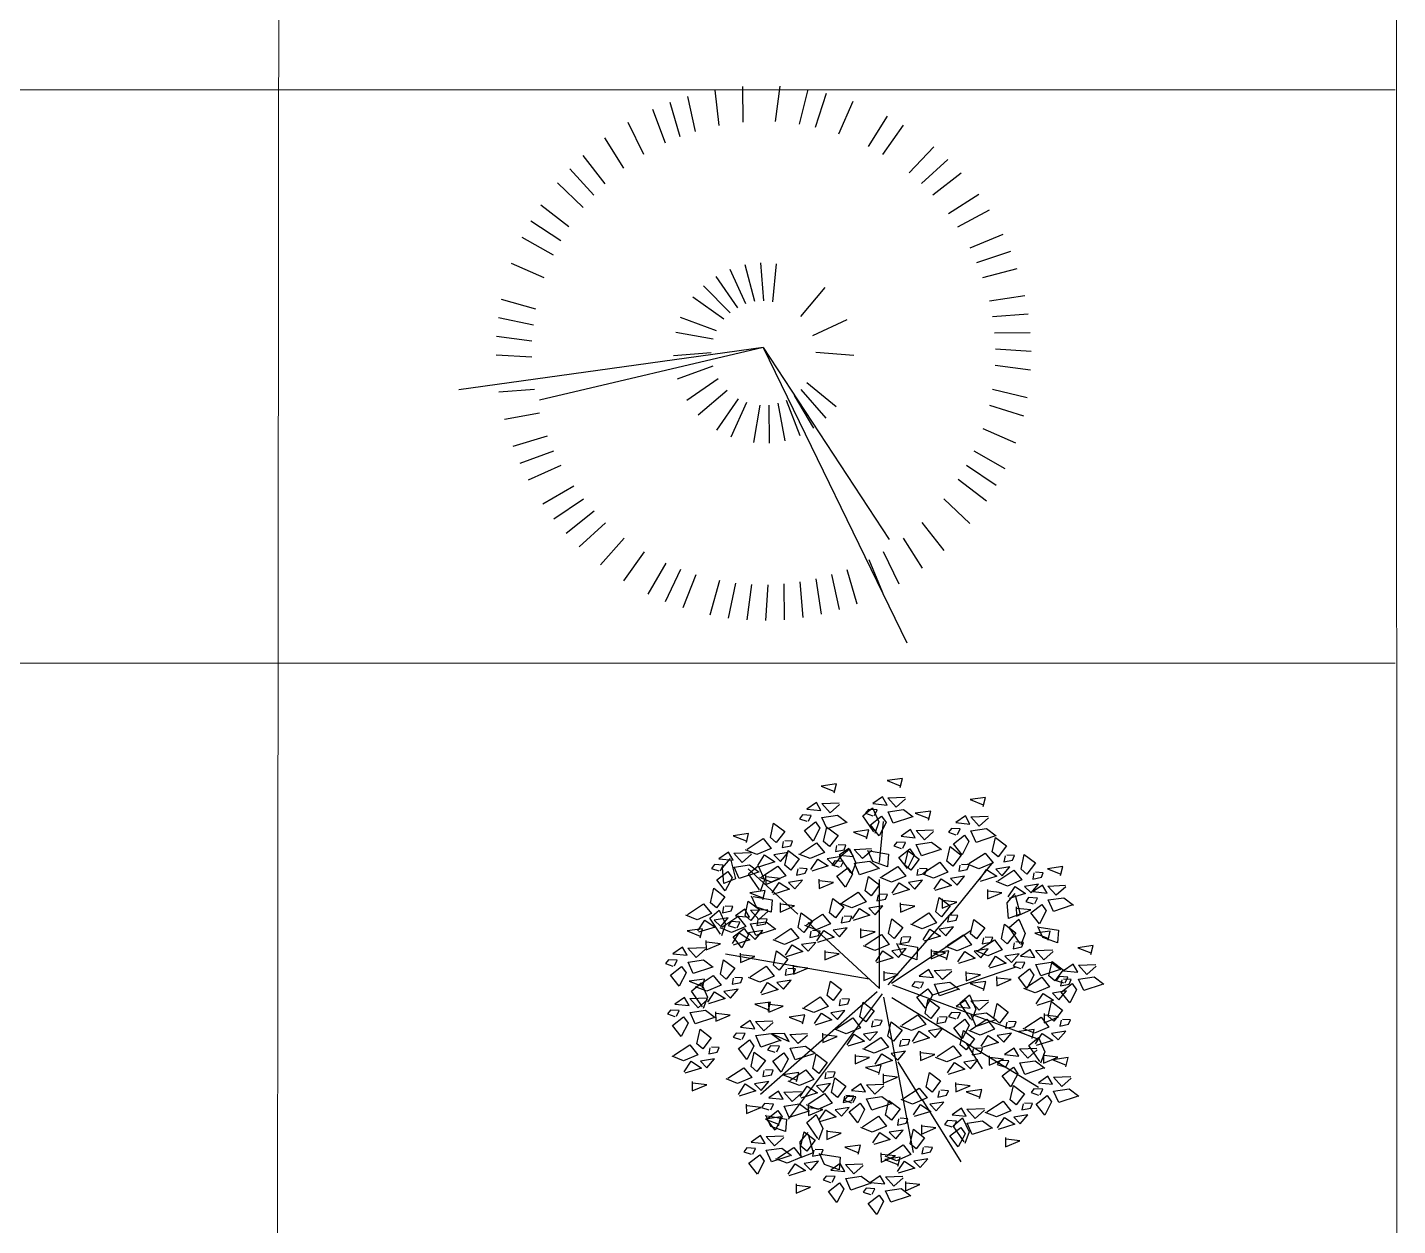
# Model space of a CAD drawing. Extents: x 671027 to 671614, y 802418 to 802669.
# Drawn here: x 671126.06 to 671151.7, y 802561.4 to 802583.84 of the extents above; entities that cross this region are included whole.
import ezdxf

# ---------------------------------------------------------------- set-up
doc = ezdxf.new("R2010")
doc.units = 0
doc.layers.add('Legend', color=7, linetype='Continuous', lineweight=15)
doc.layers.add('plataform', color=8, linetype='Continuous')
doc.layers.add('zeton 3atek', color=8, linetype='Continuous')

# ---------------------------------------------------------------- blocks, each defined once
blk = doc.blocks.new('rrecfrt')
at = {"layer": 'zeton 3atek', "color": 3}
for p, q in [((-0.599, 6.694, -0.044), (-0.605, 7.756, -0.044)), ((0.362, 6.711, -0.044), (0.503, 7.764, -0.044)), ((-2.012, 6.418, -0.044), (-2.239, 7.456, -0.044)), ((-1.312, 6.593, -0.044), (-1.43, 7.649, -0.044)), ((1.079, 6.636, -0.044), (1.33, 7.669, -0.044)), ((1.551, 6.545, -0.044), (1.873, 7.558, -0.044)), ((-2.909, 6.073, -0.044), (-3.278, 7.069, -0.044)), ((-2.466, 6.261, -0.044), (-2.765, 7.281, -0.044)), ((2.244, 6.347, -0.044), (2.67, 7.32, -0.044)), ((-3.545, 5.734, -0.044), (-4.017, 6.686, -0.044)), ((3.129, 5.972, -0.044), (3.686, 6.877, -0.044)), ((3.549, 5.739, -0.044), (4.169, 6.603, -0.044)), ((-4.142, 5.33, -0.044), (-4.711, 6.228, -0.044)), ((-4.694, 4.867, -0.044), (-5.353, 5.7, -0.044)), ((4.337, 5.189, -0.044), (5.07, 5.958, -0.044)), ((-5.034, 4.526, -0.044), (-5.75, 5.312, -0.044)), ((4.7, 4.874, -0.044), (5.485, 5.59, -0.044)), ((-5.349, 4.163, -0.044), (-6.118, 4.897, -0.044)), ((5.04, 4.534, -0.044), (5.873, 5.194, -0.044)), ((5.504, 3.982, -0.044), (6.402, 4.551, -0.044)), ((-5.772, 3.58, -0.044), (-6.613, 4.229, -0.044)), ((5.78, 3.589, -0.044), (6.715, 4.093, -0.044)), ((-6.019, 3.168, -0.044), (-6.904, 3.756, -0.044)), ((-6.237, 2.739, -0.044), (-7.161, 3.265, -0.044)), ((6.141, 2.965, -0.044), (7.124, 3.369, -0.044)), ((6.344, 2.529, -0.044), (7.353, 2.864, -0.044)), ((-6.507, 2.071, -0.044), (-7.48, 2.497, -0.044)), ((-0.252, 1.363, -0.044), (-0.541, 2.456, -0.044)), ((0.018, 1.385, -0.044), (-0.077, 2.511, -0.044)), ((0.287, 1.359, -0.044), (0.389, 2.485, -0.044)), ((-0.759, 1.182, -0.044), (-1.404, 2.11, -0.044)), ((-0.514, 1.295, -0.044), (-0.988, 2.321, -0.044)), ((6.517, 2.08, -0.044), (7.546, 2.344, -0.044)), ((-0.982, 1.029, -0.044), (-1.778, 1.831, -0.044)), ((1.112, 0.923, -0.044), (1.841, 1.786, -0.044)), ((-6.755, 1.142, -0.044), (-7.778, 1.429, -0.044)), ((-1.175, 0.839, -0.044), (-2.098, 1.49, -0.044)), ((6.716, 1.388, -0.044), (7.768, 1.542, -0.044)), ((-6.83, 0.667, -0.044), (-7.87, 0.882, -0.044)), ((-1.395, 0.499, -0.044), (-2.455, 0.889, -0.044)), ((1.468, 0.354, -0.044), (2.494, 0.828, -0.044)), ((6.808, 0.916, -0.044), (7.868, 0.997, -0.044)), ((-1.489, 0.245, -0.044), (-2.601, 0.445, -0.044)), ((6.867, 0.439, -0.044), (7.93, 0.445, -0.044)), ((-6.871, 0.189, -0.044), (-7.924, 0.33, -0.044)), ((-6.879, -0.292, -0.044), (-7.94, -0.225, -0.044)), ((-1.545, -0.156, -0.044), (-2.671, -0.25, -0.044)), ((1.558, -0.144, -0.044), (2.685, -0.229, -0.044)), ((6.893, -0.041, -0.044), (7.953, -0.109, -0.044)), ((-1.495, -0.558, -0.044), (-2.558, -0.941, -0.044)), ((6.885, -0.522, -0.044), (7.938, -0.663, -0.044)), ((-1.342, -0.933, -0.044), (-2.27, -1.578, -0.044)), ((1.291, -1.038, -0.044), (2.165, -1.754, -0.044)), ((-6.795, -1.249, -0.044), (-7.854, -1.33, -0.044)), ((-1.074, -1.28, -0.044), (-1.931, -2.016, -0.044)), ((-0.749, -1.522, -0.044), (-1.387, -2.455, -0.044)), ((0.683, -1.563, -0.044), (1.082, -2.62, -0.044)), ((0.915, -1.424, -0.044), (1.492, -2.397, -0.044)), ((1.12, -1.247, -0.044), (1.856, -2.105, -0.044)), ((6.81, -1.239, -0.044), (7.843, -1.49, -0.044)), ((-6.644, -1.954, -0.044), (-7.69, -2.145, -0.044)), ((-0.502, -1.632, -0.044), (-0.968, -2.662, -0.044)), ((-0.105, -1.714, -0.044), (-0.289, -2.829, -0.044)), ((0.165, -1.71, -0.044), (0.178, -2.84, -0.044)), ((0.431, -1.659, -0.044), (0.639, -2.77, -0.044)), ((6.719, -1.711, -0.044), (7.731, -2.033, -0.044)), ((6.52, -2.404, -0.044), (7.494, -2.83, -0.044)), ((-6.421, -2.64, -0.044), (-7.441, -2.939, -0.044)), ((-6.233, -3.082, -0.044), (-7.229, -3.452, -0.044)), ((6.251, -3.073, -0.044), (7.174, -3.598, -0.044)), ((-6.014, -3.51, -0.044), (-6.982, -3.948, -0.044)), ((6.033, -3.501, -0.044), (6.918, -4.09, -0.044)), ((5.786, -3.913, -0.044), (6.627, -4.562, -0.044)), ((-5.632, -4.121, -0.044), (-6.549, -4.658, -0.044)), ((-5.342, -4.505, -0.044), (-6.219, -5.105, -0.044)), ((-5.027, -4.868, -0.044), (-5.86, -5.527, -0.044)), ((5.362, -4.497, -0.044), (6.131, -5.23, -0.044)), ((-4.686, -5.207, -0.044), (-5.472, -5.923, -0.044)), ((4.708, -5.2, -0.044), (5.367, -6.033, -0.044)), ((-4.134, -5.67, -0.044), (-4.84, -6.464, -0.044)), ((4.156, -5.664, -0.044), (4.724, -6.562, -0.044)), ((-3.536, -6.073, -0.044), (-4.155, -6.936, -0.044)), ((3.558, -6.067, -0.044), (4.03, -7.02, -0.044)), ((-2.899, -6.411, -0.044), (-3.425, -7.334, -0.044)), ((3.138, -6.301, -0.044), (3.542, -7.284, -0.044)), ((-2.456, -6.598, -0.044), (-2.916, -7.556, -0.044)), ((-2.002, -6.754, -0.044), (-2.394, -7.742, -0.044)), ((1.561, -6.876, -0.044), (1.716, -7.928, -0.044)), ((2.025, -6.751, -0.044), (2.253, -7.789, -0.044)), ((2.48, -6.595, -0.044), (2.779, -7.614, -0.044)), ((-1.302, -6.928, -0.044), (-1.589, -7.952, -0.044)), ((-0.827, -7.003, -0.044), (-1.042, -8.044, -0.044)), ((-0.348, -7.045, -0.044), (-0.49, -8.098, -0.044)), ((0.132, -7.053, -0.044), (0.065, -8.113, -0.044)), ((0.612, -7.027, -0.044), (0.619, -8.09, -0.044)), ((1.089, -6.968, -0.044), (1.17, -8.028, -0.044))]:
    blk.add_line(p, q, dxfattribs=at)
at = {"layer": 'zeton 3atek', "color": 3, "elevation": -0.044}
for points in [[(0, 0), (-9.041, -1.26)], [(0, 0), (-6.647, -1.564)], [(0, 0), (4.26, -8.775)], [(0, 0), (3.744, -5.705)]]:
    blk.add_lwpolyline(points, dxfattribs=at)
blk = doc.blocks.new('tg')
at = {"layer": 'plataform', "color": 2, "extrusion": (0.041007, -0.057716, 0.997491)}
for p, q in [((-0.312, 3.004, 0.146), (-0.145, 3.145, 0.147)), ((-0.145, 3.145, 0.147), (-0.034, 2.899, 0.128)), ((-0.122, 2.728, 0.122), (-0.312, 3.004, 0.146)), ((-0.034, 2.899, 0.128), (-0.109, 2.701, 0.12)), ((-0.714, 2.294, 0.121), (-0.548, 2.435, 0.122)), ((-0.548, 2.435, 0.122), (-0.437, 2.189, 0.104)), ((-0.139, 2.214, 0.093), (-0.229, 2.406, 0.108)), ((-0.201, 2.396, 0.106), (0.13, 2.34, 0.089)), ((-2.744, 2.102, 0.193), (-2.606, 2.264, 0.197)), ((-2.604, 2.234, 0.195), (-2.519, 1.91, 0.173)), ((-2.296, 1.998, 0.169), (-2.129, 2.139, 0.17)), ((-2.129, 2.139, 0.17), (-2.018, 1.893, 0.151)), ((-0.524, 2.018, 0.097), (-0.714, 2.294, 0.121)), ((-0.437, 2.189, 0.104), (-0.512, 1.991, 0.095)), ((0.115, 2.123, 0.077), (-0.139, 2.214, 0.093)), ((0.13, 2.34, 0.089), (0.115, 2.123, 0.077)), ((-2.723, 1.833, 0.177), (-2.744, 2.102, 0.193)), ((-2.519, 1.91, 0.173), (-2.723, 1.833, 0.177)), ((-2.105, 1.722, 0.145), (-2.296, 1.998, 0.169)), ((-2.018, 1.893, 0.151), (-2.093, 1.695, 0.143)), ((-2.155, 1.424, 0.13), (-2.245, 1.615, 0.145)), ((-2.217, 1.605, 0.143), (-1.886, 1.55, 0.126)), ((-1.886, 1.55, 0.126), (-1.901, 1.332, 0.114)), ((2.187, 1.495, -0.044), (2.325, 1.657, -0.041)), ((2.208, 1.226, -0.061), (2.187, 1.495, -0.044)), ((2.327, 1.627, -0.043), (2.413, 1.303, -0.065)), ((-1.901, 1.332, 0.114), (-2.155, 1.424, 0.13)), ((2.413, 1.303, -0.065), (2.208, 1.226, -0.061)), ((2.221, 1.07, -0.07), (2.388, 1.211, -0.069)), ((2.388, 1.211, -0.069), (2.499, 0.965, -0.088)), ((2.411, 0.794, -0.094), (2.221, 1.07, -0.07)), ((2.499, 0.965, -0.088), (2.424, 0.767, -0.096)), ((2.806, 0.896, -0.105), (2.716, 1.088, -0.09)), ((2.744, 1.077, -0.092), (3.075, 1.022, -0.108)), ((3.075, 1.022, -0.108), (3.06, 0.804, -0.12)), ((0.365, 0.602, -0.021), (0.276, 0.794, -0.006)), ((0.304, 0.784, -0.008), (0.634, 0.728, -0.025)), ((0.634, 0.728, -0.025), (0.619, 0.511, -0.037)), ((3.06, 0.804, -0.12), (2.806, 0.896, -0.105)), ((0.619, 0.511, -0.037), (0.365, 0.602, -0.021)), ((-3.283, -0.033, 0.092), (-3.117, 0.108, 0.093)), ((-3.117, 0.108, 0.093), (-3.006, -0.138, 0.075)), ((1.367, -0.242, -0.111), (1.534, -0.101, -0.11)), ((1.534, -0.101, -0.11), (1.645, -0.347, -0.129)), ((1.558, -0.518, -0.135), (1.367, -0.242, -0.111)), ((1.645, -0.347, -0.129), (1.57, -0.545, -0.137)), ((2.562, -0.979, -0.203), (2.728, -0.838, -0.202)), ((2.728, -0.838, -0.202), (2.839, -1.084, -0.22)), ((2.752, -1.255, -0.227), (2.562, -0.979, -0.203)), ((2.839, -1.084, -0.22), (2.764, -1.282, -0.229)), ((-1.12, -2.171, -0.121), (-1.009, -2.416, -0.139)), ((-1.009, -2.416, -0.139), (-1.084, -2.615, -0.148))]:
    blk.add_line(p, q, dxfattribs=at)
at = {"layer": 'plataform', "color": 108, "extrusion": (0.041007, -0.057716, 0.997491)}
for p, q in [((-2.968, 1.23, 0.152), (-2.802, 1.371, 0.153)), ((-2.778, 0.954, 0.128), (-2.968, 1.23, 0.152)), ((-2.802, 1.371, 0.153), (-2.691, 1.125, 0.135)), ((-2.691, 1.125, 0.135), (-2.766, 0.927, 0.126)), ((-3.093, -0.309, 0.068), (-3.283, -0.033, 0.092)), ((-1.906, -2.378, -0.1), (-1.996, -2.187, -0.086)), ((-1.967, -2.197, -0.087), (-1.637, -2.252, -0.104)), ((-1.637, -2.252, -0.104), (-1.652, -2.47, -0.116)), ((-1.287, -2.312, -0.122), (-1.12, -2.171, -0.121)), ((-1.096, -2.587, -0.146), (-1.287, -2.312, -0.122)), ((1.249, -2.37, -0.229), (1.415, -2.229, -0.228)), ((1.439, -2.645, -0.253), (1.249, -2.37, -0.229)), ((1.415, -2.229, -0.228), (1.526, -2.474, -0.247)), ((-1.652, -2.47, -0.116), (-1.906, -2.378, -0.1)), ((-1.402, -2.648, -0.137), (-1.264, -2.486, -0.133)), ((-1.262, -2.516, -0.135), (-1.177, -2.84, -0.157)), ((1.526, -2.474, -0.247), (1.451, -2.673, -0.255)), ((-1.381, -2.917, -0.153), (-1.402, -2.648, -0.137)), ((-1.177, -2.84, -0.157), (-1.381, -2.917, -0.153)), ((-0.977, -3.039, -0.177), (-1.067, -2.848, -0.162))]:
    blk.add_line(p, q, dxfattribs=at)
at = {"layer": 'plataform', "color": 98, "extrusion": (0.041007, -0.057716, 0.997491)}
for p, q in [((-3.006, -0.138, 0.075), (-3.081, -0.336, 0.066)), ((-1.039, -2.858, -0.164), (-0.708, -2.913, -0.181)), ((-0.723, -3.131, -0.192), (-0.977, -3.039, -0.177)), ((-0.708, -2.913, -0.181), (-0.723, -3.131, -0.192))]:
    blk.add_line(p, q, dxfattribs=at)
at = {"layer": 'plataform', "color": 92, "extrusion": (0.041007, -0.057716, 0.997491), "elevation": -0.041}
for points in [[(2.299, 2.661), (2.421, 2.766), (2.181, 2.89), (2.313, 2.687)], [(1.31, 3.247), (1.433, 3.353), (1.192, 3.477), (1.324, 3.274)], [(1.935, 2.545), (1.95, 2.706), (1.749, 2.708), (1.935, 2.545)], [(2.256, 2.447), (2.041, 2.423), (2.017, 2.638), (2.27, 2.473)], [(3.28, 1.556), (3.402, 1.662), (3.162, 1.786), (3.294, 1.583)], [(1.652, 2.522), (1.747, 2.574), (1.628, 2.67), (1.547, 2.644), (1.626, 2.536)], [(2.158, 2.126), (1.837, 2.224), (1.88, 2.438), (2.12, 2.314), (2.184, 2.112)], [(2.37, 1.914), (2.492, 2.02), (2.252, 2.144), (2.384, 1.941)], [(-0.04, 3.258), (0.152, 3.431), (0.224, 3.2), (-0.007, 3.128), (-0.04, 3.258)], [(0.755, 2.892), (0.525, 2.775), (0.515, 3.016), (0.757, 3.026), (0.755, 2.892)], [(1.169, 2.712), (0.848, 2.811), (0.891, 3.025), (1.131, 2.901), (1.196, 2.698)], [(1.744, 2.306), (1.514, 2.188), (1.504, 2.43), (1.745, 2.44), (1.744, 2.306)], [(2.916, 1.441), (2.931, 1.602), (2.73, 1.604), (2.916, 1.441)], [(3.237, 1.342), (3.022, 1.318), (2.998, 1.534), (3.251, 1.369)], [(-0.429, 3.427), (-0.307, 3.533), (-0.547, 3.657), (-0.415, 3.454)], [(0.672, 2.664), (0.864, 2.837), (0.936, 2.606), (0.705, 2.534), (0.672, 2.664)], [(1.307, 2.27), (1.429, 2.376), (1.189, 2.5), (1.321, 2.297)], [(2.006, 1.798), (2.021, 1.959), (1.82, 1.962), (2.006, 1.798)], [(2.327, 1.7), (2.112, 1.676), (2.088, 1.891), (2.341, 1.727)], [(2.634, 1.418), (2.728, 1.47), (2.609, 1.566), (2.528, 1.54), (2.607, 1.432)], [(3.139, 1.022), (2.818, 1.12), (2.861, 1.334), (3.101, 1.21), (3.166, 1.008)], [(2.949, 0.823), (3.141, 0.996), (3.213, 0.765), (2.982, 0.693), (2.949, 0.823)], [(-0.793, 3.312), (-0.777, 3.472), (-0.979, 3.475), (-0.793, 3.312)], [(-0.486, 3.326), (-0.151, 3.314), (-0.137, 3.096), (-0.401, 3.154), (-0.516, 3.332)], [(0.104, 3.073), (0.026, 2.998), (0.166, 2.937), (0.238, 2.983), (0.133, 3.067)], [(-0.112, 2.723), (0.08, 2.895), (0.152, 2.665), (-0.079, 2.592), (-0.112, 2.723)], [(0.816, 2.479), (0.738, 2.404), (0.878, 2.342), (0.95, 2.388), (0.845, 2.472)], [(0.943, 2.155), (0.958, 2.315), (0.757, 2.318), (0.943, 2.155)], [(1.264, 2.056), (1.049, 2.032), (1.024, 2.247), (1.277, 2.083)], [(1.724, 1.775), (1.818, 1.828), (1.699, 1.923), (1.618, 1.898), (1.697, 1.789)], [(-0.472, 3.213), (-0.687, 3.189), (-0.711, 3.404), (-0.458, 3.24)], [(-0.57, 2.892), (-0.891, 2.991), (-0.848, 3.205), (-0.608, 3.081), (-0.543, 2.879)], [(-0.498, 2.991), (-0.297, 3.069), (-0.218, 2.868), (-0.505, 2.961)], [(0.213, 2.396), (0.415, 2.475), (0.494, 2.273), (0.207, 2.367)], [(0.549, 2.384), (0.575, 2.225), (0.771, 2.274), (0.549, 2.384)], [(0.66, 2.132), (0.755, 2.184), (0.635, 2.28), (0.554, 2.254), (0.634, 2.145)], [(1.166, 1.735), (0.845, 1.834), (0.888, 2.048), (1.128, 1.924), (1.192, 1.722)], [(2.36, 0.962), (2.282, 0.886), (2.422, 0.825), (2.494, 0.871), (2.389, 0.955)], [(2.503, 0.89), (2.838, 0.878), (2.852, 0.66), (2.588, 0.718), (2.474, 0.897)], [(3.093, 0.638), (3.015, 0.563), (3.155, 0.501), (3.227, 0.547), (3.122, 0.631)], [(3.184, 0.289), (3.375, 0.462), (3.448, 0.232), (3.216, 0.159), (3.184, 0.289)], [(-0.558, 2.79), (-0.223, 2.778), (-0.209, 2.56), (-0.473, 2.618), (-0.588, 2.796)], [(-0.485, 2.773), (-0.576, 2.639), (-0.312, 2.581), (-0.491, 2.743)], [(0.032, 2.537), (-0.046, 2.462), (0.094, 2.401), (0.166, 2.447), (0.061, 2.531)], [(0.752, 1.916), (0.522, 1.798), (0.511, 2.04), (0.753, 2.05), (0.752, 1.916)], [(0.764, 1.547), (0.956, 1.72), (1.028, 1.489), (0.797, 1.417), (0.764, 1.547)], [(1.136, 1.58), (1.472, 1.567), (1.486, 1.349), (1.222, 1.407), (1.107, 1.586)], [(1.727, 1.327), (1.649, 1.252), (1.789, 1.191), (1.861, 1.236), (1.756, 1.321)], [(2.491, 0.555), (2.692, 0.634), (2.771, 0.432), (2.484, 0.526)], [(2.826, 0.543), (2.853, 0.384), (3.048, 0.433), (2.826, 0.543)], [(2.737, 0.357), (3.073, 0.345), (3.086, 0.127), (2.822, 0.185), (2.708, 0.363)], [(3.327, 0.104), (3.249, 0.029), (3.39, -0.032), (3.461, 0.014), (3.357, 0.098)], [(3.678, -0.199), (3.8, -0.094), (3.56, 0.03), (3.691, -0.173)], [(-0.768, 2.454), (-0.646, 2.56), (-0.886, 2.684), (-0.754, 2.481)], [(-0.57, 2.455), (-0.369, 2.533), (-0.29, 2.332), (-0.577, 2.425)], [(1.46, 1.232), (1.486, 1.073), (1.682, 1.122), (1.46, 1.232)], [(2.504, 0.337), (2.414, 0.204), (2.678, 0.146), (2.498, 0.308)], [(2.725, 0.022), (2.927, 0.1), (3.005, -0.101), (2.719, -0.008)], [(3.061, 0.009), (3.087, -0.15), (3.282, -0.101), (3.061, 0.009)], [(3.314, -0.315), (3.329, -0.154), (3.128, -0.152), (3.314, -0.315)], [(-1.181, 2.408), (-0.989, 2.581), (-0.917, 2.35), (-1.148, 2.278), (-1.181, 2.408)], [(-0.557, 2.237), (-0.648, 2.103), (-0.384, 2.045), (-0.563, 2.207)], [(0.641, 1.267), (0.667, 1.107), (0.863, 1.157), (0.641, 1.267)], [(0.908, 1.362), (0.83, 1.287), (0.97, 1.225), (1.042, 1.271), (0.937, 1.355)], [(1.55, 0.541), (1.742, 0.714), (1.814, 0.483), (1.583, 0.411), (1.55, 0.541)], [(1.771, 0.661), (1.68, 0.527), (1.944, 0.469), (1.765, 0.632)], [(2.739, -0.196), (2.648, -0.33), (2.912, -0.388), (2.732, -0.226)], [(3.031, -0.338), (3.126, -0.286), (3.006, -0.19), (2.925, -0.216), (3.005, -0.324)], [(3.123, -0.554), (2.893, -0.672), (2.882, -0.43), (3.124, -0.42), (3.123, -0.554)], [(3.537, -0.734), (3.216, -0.636), (3.259, -0.422), (3.499, -0.546), (3.563, -0.748)], [(-0.811, 2.24), (-1.026, 2.216), (-1.05, 2.431), (-0.797, 2.266)], [(-0.551, 1.707), (-0.359, 1.88), (-0.287, 1.649), (-0.518, 1.577), (-0.551, 1.707)], [(0.183, 1.409), (0.105, 1.334), (0.245, 1.272), (0.317, 1.318), (0.212, 1.403)], [(0.305, 1.279), (0.507, 1.358), (0.586, 1.156), (0.299, 1.25)], [(1.103, 0.609), (1.439, 0.596), (1.453, 0.378), (1.189, 0.436), (1.074, 0.615)], [(1.694, 0.356), (1.616, 0.281), (1.756, 0.22), (1.827, 0.265), (1.723, 0.35)], [(1.82, -0.121), (2.012, 0.051), (2.084, -0.179), (1.853, -0.251), (1.82, -0.121)], [(-0.997, 1.774), (-0.662, 1.762), (-0.648, 1.544), (-0.912, 1.602), (-1.027, 1.781)], [(-0.407, 1.522), (-0.485, 1.447), (-0.345, 1.385), (-0.273, 1.431), (-0.378, 1.516)], [(-0.42, 1.326), (-0.218, 1.405), (-0.139, 1.203), (-0.426, 1.297)], [(-0.084, 1.314), (-0.058, 1.155), (0.138, 1.204), (-0.084, 1.314)], [(0.319, 1.061), (0.228, 0.928), (0.492, 0.87), (0.313, 1.032)], [(1.091, 0.273), (1.293, 0.352), (1.372, 0.15), (1.085, 0.244)], [(1.427, 0.261), (1.453, 0.102), (1.649, 0.151), (1.427, 0.261)], [(2.207, -0.501), (2.398, -0.328), (2.471, -0.559), (2.239, -0.631), (2.207, -0.501)], [(2.854, -0.989), (2.976, -0.883), (2.736, -0.759), (2.868, -0.962)], [(-2.399, 2.428), (-2.384, 2.589), (-2.585, 2.592), (-2.399, 2.428)], [(0.218, 0.778), (0.554, 0.766), (0.568, 0.548), (0.304, 0.606), (0.189, 0.784)], [(2.35, -0.686), (2.272, -0.761), (2.413, -0.822), (2.484, -0.777), (2.38, -0.692)], [(3.313, -1.626), (3.435, -1.52), (3.195, -1.396), (3.327, -1.599)], [(-2.176, 2.009), (-2.497, 2.107), (-2.454, 2.321), (-2.214, 2.197), (-2.15, 1.995)], [(-1.279, 1.419), (-1.087, 1.592), (-1.015, 1.361), (-1.246, 1.289), (-1.279, 1.419)], [(-0.406, 1.108), (-0.497, 0.975), (-0.233, 0.917), (-0.412, 1.079)], [(0.206, 0.443), (0.408, 0.521), (0.487, 0.32), (0.2, 0.414)], [(1.105, 0.055), (1.014, -0.078), (1.278, -0.136), (1.098, 0.026)], [(1.222, -0.248), (1.344, -0.143), (1.104, -0.019), (1.236, -0.222)], [(1.362, -0.389), (1.564, -0.311), (1.642, -0.512), (1.355, -0.419)], [(1.697, -0.402), (1.724, -0.561), (1.919, -0.512), (1.697, -0.402)], [(1.748, -0.769), (1.95, -0.69), (2.028, -0.892), (1.742, -0.798)], [(2.084, -0.781), (2.11, -0.94), (2.305, -0.891), (2.084, -0.781)], [(2.49, -1.104), (2.505, -0.943), (2.304, -0.941), (2.49, -1.104)], [(2.811, -1.203), (2.596, -1.227), (2.572, -1.011), (2.825, -1.176)], [(2.504, -1.504), (2.695, -1.332), (2.768, -1.562), (2.537, -1.635), (2.504, -1.504)], [(-2.565, 1.891), (-2.23, 1.879), (-2.216, 1.661), (-2.48, 1.719), (-2.594, 1.898)], [(-1.135, 1.234), (-1.213, 1.159), (-1.073, 1.097), (-1.001, 1.143), (-1.106, 1.227)], [(-0.996, 1.221), (-1.087, 1.088), (-0.823, 1.03), (-1.002, 1.192)], [(0.22, 0.225), (0.129, 0.091), (0.393, 0.033), (0.214, 0.196)], [(0.858, -0.364), (0.873, -0.203), (0.672, -0.201), (0.858, -0.364)], [(1.179, -0.463), (0.964, -0.486), (0.94, -0.271), (1.193, -0.436)], [(1.376, -0.607), (1.285, -0.741), (1.549, -0.799), (1.369, -0.637)], [(2.207, -1.127), (2.302, -1.075), (2.182, -0.979), (2.102, -1.005), (2.181, -1.113)], [(3.27, -1.84), (3.055, -1.864), (3.03, -1.649), (3.284, -1.814)], [(-2.512, 1.81), (-2.39, 1.916), (-2.63, 2.04), (-2.498, 1.837)], [(-1.975, 1.639), (-2.053, 1.564), (-1.913, 1.502), (-1.841, 1.548), (-1.946, 1.632)], [(-1.402, 1.139), (-1.375, 0.979), (-1.18, 1.029), (-1.402, 1.139)], [(0.576, -0.387), (0.67, -0.335), (0.551, -0.239), (0.47, -0.265), (0.549, -0.373)], [(1.081, -0.783), (0.76, -0.685), (0.803, -0.471), (1.043, -0.595), (1.108, -0.797)], [(1.762, -0.987), (1.671, -1.12), (1.935, -1.178), (1.755, -1.016)], [(2.666, -1.765), (2.761, -1.712), (2.641, -1.617), (2.561, -1.643), (2.64, -1.751)], [(2.647, -1.69), (2.569, -1.765), (2.71, -1.826), (2.781, -1.78), (2.677, -1.696)], [(-1.27, 0.513), (-0.934, 0.501), (-0.92, 0.283), (-1.184, 0.341), (-1.299, 0.52)], [(-0.576, -0.182), (-0.385, -0.009), (-0.312, -0.24), (-0.543, -0.312), (-0.576, -0.182)], [(1.071, -1.168), (1.086, -1.008), (0.885, -1.005), (1.071, -1.168)], [(2.045, -1.772), (2.247, -1.694), (2.326, -1.895), (2.039, -1.802)], [(2.381, -1.785), (2.407, -1.944), (2.602, -1.895), (2.381, -1.785)], [(-0.069, -0.724), (0.266, -0.737), (0.28, -0.955), (0.016, -0.897), (-0.099, -0.718)], [(1.294, -1.588), (0.973, -1.489), (1.016, -1.275), (1.256, -1.399), (1.32, -1.601)], [(1.302, -1.549), (1.494, -1.376), (1.566, -1.607), (1.335, -1.679), (1.302, -1.549)], [(2.059, -1.99), (1.968, -2.124), (2.232, -2.182), (2.052, -2.02)], [(-1.023, -0.114), (-0.687, -0.127), (-0.674, -0.345), (-0.938, -0.287), (-1.052, -0.108)], [(-0.432, -0.367), (-0.51, -0.442), (-0.37, -0.503), (-0.299, -0.458), (-0.403, -0.373)], [(-0.377, -0.739), (-0.185, -0.566), (-0.113, -0.797), (-0.344, -0.869), (-0.377, -0.739)], [(0.856, -1.482), (1.192, -1.494), (1.205, -1.712), (0.941, -1.654), (0.827, -1.476)], [(1.446, -1.734), (1.368, -1.809), (1.509, -1.871), (1.58, -1.825), (1.476, -1.741)], [(1.639, -2.222), (1.761, -2.116), (1.521, -1.992), (1.653, -2.195)], [(1.644, -1.999), (1.979, -2.012), (1.993, -2.23), (1.729, -2.172), (1.614, -1.993)], [(-1.035, -0.449), (-0.833, -0.371), (-0.754, -0.573), (-1.041, -0.479)], [(-0.699, -0.462), (-0.673, -0.621), (-0.477, -0.572), (-0.699, -0.462)], [(0.561, -1.591), (0.752, -1.418), (0.825, -1.648), (0.594, -1.721), (0.561, -1.591)], [(1.632, -2.334), (1.833, -2.256), (1.912, -2.458), (1.625, -2.364)], [(-1.598, -0.24), (-1.919, -0.141), (-1.876, 0.073), (-1.636, -0.051), (-1.571, -0.254)], [(-1.758, -0.444), (-1.566, -0.271), (-1.494, -0.502), (-1.725, -0.574), (-1.758, -0.444)], [(0.114, -1.523), (0.45, -1.535), (0.463, -1.753), (0.199, -1.695), (0.085, -1.517)], [(1.596, -2.436), (1.381, -2.46), (1.357, -2.245), (1.61, -2.409)], [(1.498, -2.757), (1.177, -2.658), (1.22, -2.444), (1.46, -2.568), (1.525, -2.771)], [(-1.249, -1.305), (-1.233, -1.144), (-1.435, -1.141), (-1.249, -1.305)], [(0.116, -2.076), (0.025, -2.21), (0.289, -2.268), (0.109, -2.106)], [(-1.198, -1.834), (-1.007, -1.661), (-0.934, -1.892), (-1.166, -1.964), (-1.198, -1.834)], [(-0.467, -2.125), (-0.441, -2.284), (-0.246, -2.235), (-0.467, -2.125)]]:
    blk.add_lwpolyline(points, dxfattribs=at)
at = {"layer": 'plataform', "color": 2, "extrusion": (0.041007, -0.057716, 0.997491), "elevation": -0.041}
for points in [[(0.946, 3.131), (0.962, 3.292), (0.76, 3.295), (0.946, 3.131)], [(1.267, 3.033), (1.052, 3.009), (1.028, 3.224), (1.281, 3.06)], [(0.664, 3.108), (0.759, 3.161), (0.639, 3.256), (0.558, 3.231), (0.637, 3.122)], [(2.725, 1.202), (2.495, 1.084), (2.485, 1.326), (2.727, 1.336), (2.725, 1.202)], [(0.226, 2.731), (0.561, 2.719), (0.575, 2.501), (0.311, 2.559), (0.196, 2.738)], [(1.815, 1.559), (1.585, 1.442), (1.575, 1.683), (1.817, 1.694), (1.815, 1.559)], [(1.583, 1.512), (1.775, 1.685), (1.847, 1.454), (1.616, 1.382), (1.583, 1.512)], [(2.229, 1.379), (1.908, 1.478), (1.951, 1.692), (2.191, 1.568), (2.256, 1.365)], [(2.216, 1.147), (2.408, 1.32), (2.48, 1.089), (2.249, 1.017), (2.216, 1.147)], [(-0.163, 2.978), (-0.136, 2.819), (0.059, 2.868), (-0.163, 2.978)], [(1.77, 1.214), (2.105, 1.202), (2.119, 0.984), (1.855, 1.042), (1.74, 1.22)], [(1.758, 0.879), (1.959, 0.957), (2.038, 0.756), (1.751, 0.85)], [(2.093, 0.867), (2.12, 0.707), (2.315, 0.756), (2.093, 0.867)], [(0.317, 1.614), (0.653, 1.602), (0.667, 1.384), (0.403, 1.442), (0.288, 1.621)], [(1.124, 1.244), (1.326, 1.323), (1.405, 1.121), (1.118, 1.215)], [(3.635, -0.414), (3.42, -0.437), (3.395, -0.222), (3.648, -0.387)], [(0.039, 1.594), (0.231, 1.767), (0.303, 1.536), (0.072, 1.464), (0.039, 1.594)], [(1.138, 1.026), (1.047, 0.893), (1.311, 0.835), (1.132, 0.997)], [(-0.407, 1.661), (-0.072, 1.649), (-0.058, 1.431), (-0.322, 1.489), (-0.437, 1.668)], [(-1.304, 2.128), (-1.278, 1.969), (-1.082, 2.018), (-1.304, 2.128)], [(-0.909, 1.919), (-1.23, 2.017), (-1.187, 2.232), (-0.947, 2.107), (-0.883, 1.905)], [(-1.01, 1.439), (-0.808, 1.518), (-0.729, 1.316), (-1.016, 1.41)], [(0.809, 0.526), (0.731, 0.451), (0.871, 0.389), (0.943, 0.435), (0.838, 0.519)], [(1.374, -0.054), (1.71, -0.066), (1.723, -0.284), (1.459, -0.226), (1.345, -0.048)], [(1.964, -0.307), (1.886, -0.382), (2.027, -0.443), (2.098, -0.397), (1.994, -0.313)], [(-2.119, 1.824), (-1.927, 1.997), (-1.855, 1.766), (-2.086, 1.694), (-2.119, 1.824)], [(0.542, 0.431), (0.568, 0.271), (0.764, 0.32), (0.542, 0.431)], [(2.299, -1.343), (2.069, -1.461), (2.059, -1.219), (2.3, -1.209), (2.299, -1.343)], [(1.435, -1.053), (1.557, -0.947), (1.317, -0.823), (1.449, -1.026)], [(2.758, -1.981), (2.528, -2.098), (2.517, -1.857), (2.759, -1.847), (2.758, -1.981)], [(-2.242, 1.544), (-2.215, 1.385), (-2.02, 1.434), (-2.242, 1.544)], [(-1.815, 0.822), (-1.692, 0.927), (-1.932, 1.052), (-1.801, 0.848)], [(1.392, -1.267), (1.177, -1.291), (1.153, -1.076), (1.406, -1.24)], [(-1.956, 0.287), (-2.277, 0.385), (-2.234, 0.599), (-1.994, 0.475), (-1.929, 0.273)], [(-1.821, 0.179), (-1.805, 0.34), (-1.982, 0.459), (-1.821, 0.179)], [(-0.824, -0.672), (-0.488, -0.684), (-0.474, -0.902), (-0.738, -0.844), (-0.853, -0.665)], [(-0.233, -0.924), (-0.311, -0.999), (-0.171, -1.061), (-0.1, -1.015), (-0.204, -0.931)], [(0.844, -1.817), (1.046, -1.739), (1.124, -1.94), (0.837, -1.846)], [(-0.068, -1.278), (-0.159, -1.411), (0.105, -1.469), (-0.074, -1.307)], [(0.438, -1.871), (0.464, -2.03), (0.659, -1.981), (0.438, -1.871)], [(-1.531, -1.328), (-1.436, -1.275), (-1.556, -1.18), (-1.637, -1.205), (-1.558, -1.314)], [(-1.026, -1.724), (-1.347, -1.625), (-1.304, -1.411), (-1.064, -1.535), (-0.999, -1.737)], [(-0.2, -2.03), (-0.278, -2.105), (-0.138, -2.166), (-0.067, -2.121), (-0.171, -2.036)], [(-1.859, -1.248), (-1.832, -1.407), (-1.637, -1.358), (-1.859, -1.248)], [(-1.44, -1.544), (-1.67, -1.661), (-1.68, -1.419), (-1.438, -1.409), (-1.44, -1.544)], [(-2.181, -1.453), (-2.272, -1.587), (-2.008, -1.645), (-2.187, -1.483)]]:
    blk.add_lwpolyline(points, dxfattribs=at)
at = {"layer": 'plataform', "color": 32, "extrusion": (0.041007, -0.057716, 0.997491), "elevation": -0.041}
for points in [[(1.253, 1.806), (1.721, 2.346)], [(1.738, 0.354), (2.861, 0.669)], [(-0.423, 1.895), (-0.669, 3.036)], [(-0.013, 0.018), (1.08, 1.565)], [(0.147, -0.013), (1.781, 0.37)], [(-0.013, 0.018), (-0.359, 1.675)], [(0.211, -0.025), (1.861, -0.076)], [(-0.066, 0.26), (-1.846, 2.059)], [(0.659, -0.6), (2.134, -1.048)], [(0.205, -0.057), (1.707, -2.268)], [(-0.083, -0.002), (-2.759, -0.285)], [(-0.031, -0.078), (-2.613, -0.91)], [(-0.043, -0.142), (-1.186, -2.642)], [(0.072, -0.231), (1.24, -2.974)], [(-0.537, -1.995), (-0.486, -1.209)], [(-0.527, -1.973), (-0.605, -3.25)]]:
    blk.add_lwpolyline(points, dxfattribs=at)
at = {"layer": 'plataform', "color": 108, "extrusion": (0.041007, -0.057716, 0.997491), "elevation": -0.041}
for points in [[(-1.075, 3.289), (-0.981, 3.341), (-1.1, 3.437), (-1.181, 3.411), (-1.102, 3.302)], [(-0.984, 3.073), (-1.214, 2.955), (-1.224, 3.197), (-0.982, 3.207), (-0.984, 3.073)], [(0.227, 2.178), (0.136, 2.045), (0.4, 1.987), (0.221, 2.149)], [(-1.539, 2.935), (-1.347, 3.108), (-1.275, 2.877), (-1.506, 2.805), (-1.539, 2.935)], [(-0.235, 2.442), (-0.208, 2.283), (-0.013, 2.332), (-0.235, 2.442)], [(-1.986, 3.002), (-1.65, 2.99), (-1.636, 2.772), (-1.9, 2.83), (-2.015, 3.009)], [(-1.395, 2.75), (-1.473, 2.675), (-1.333, 2.613), (-1.261, 2.659), (-1.366, 2.743)], [(-1.998, 2.667), (-1.796, 2.745), (-1.717, 2.544), (-2.004, 2.638)], [(-1.662, 2.655), (-1.636, 2.495), (-1.44, 2.545), (-1.662, 2.655)], [(-1.628, 2.475), (-1.292, 2.463), (-1.278, 2.245), (-1.543, 2.303), (-1.657, 2.482)], [(-1.132, 2.338), (-1.117, 2.499), (-1.318, 2.502), (-1.132, 2.338)], [(0.665, 0.711), (0.857, 0.884), (0.929, 0.653), (0.698, 0.581), (0.665, 0.711)], [(-2.035, 2.544), (-1.913, 2.649), (-2.153, 2.774), (-2.021, 2.57)], [(-1.414, 2.315), (-1.32, 2.368), (-1.439, 2.463), (-1.52, 2.437), (-1.441, 2.329)], [(-1.64, 2.14), (-1.438, 2.219), (-1.359, 2.017), (-1.646, 2.111)], [(-1.323, 2.099), (-1.553, 1.982), (-1.563, 2.223), (-1.322, 2.233), (-1.323, 2.099)], [(-2.078, 2.33), (-2.293, 2.306), (-2.318, 2.521), (-2.064, 2.356)], [(-1.984, 2.449), (-2.075, 2.315), (-1.811, 2.257), (-1.99, 2.42)], [(1.76, -0.433), (2.096, -0.446), (2.109, -0.664), (1.845, -0.606), (1.731, -0.427)], [(-2.59, 2.189), (-2.82, 2.072), (-2.831, 2.313), (-2.589, 2.323), (-2.59, 2.189)], [(2.713, -1.523), (2.392, -1.425), (2.435, -1.211), (2.675, -1.335), (2.739, -1.537)], [(2.949, -1.742), (2.964, -1.581), (2.763, -1.578), (2.949, -1.742)], [(-1.737, 1.151), (-1.536, 1.23), (-1.457, 1.028), (-1.744, 1.122)], [(-0.823, 0.446), (-0.631, 0.619), (-0.559, 0.388), (-0.79, 0.316), (-0.823, 0.446)], [(2.057, -1.437), (2.393, -1.449), (2.406, -1.667), (2.142, -1.609), (2.028, -1.431)], [(-2.876, 1.695), (-2.861, 1.856), (-3.062, 1.858), (-2.876, 1.695)], [(-1.724, 0.933), (-1.815, 0.799), (-1.551, 0.742), (-1.73, 0.904)], [(-0.679, 0.261), (-0.757, 0.186), (-0.617, 0.124), (-0.545, 0.17), (-0.65, 0.254)], [(0.377, -0.792), (0.569, -0.619), (0.641, -0.85), (0.41, -0.922), (0.377, -0.792)], [(-3.158, 1.672), (-3.064, 1.724), (-3.183, 1.82), (-3.264, 1.794), (-3.185, 1.686)], [(-1.457, 0.295), (-1.335, 0.401), (-1.575, 0.525), (-1.443, 0.322)], [(-0.946, 0.166), (-0.92, 0.006), (-0.724, 0.056), (-0.946, 0.166)], [(0.788, -1.191), (0.883, -1.139), (0.764, -1.043), (0.683, -1.069), (0.762, -1.178)], [(-3.067, 1.456), (-3.297, 1.338), (-3.307, 1.58), (-3.065, 1.59), (-3.067, 1.456)], [(-3.149, 1.075), (-2.957, 1.247), (-2.885, 1.017), (-3.116, 0.944), (-3.149, 1.075)], [(-2.179, 0.706), (-2.163, 0.867), (-2.365, 0.87), (-2.179, 0.706)], [(0.254, -1.072), (0.281, -1.231), (0.476, -1.182), (0.254, -1.072)], [(0.521, -0.977), (0.443, -1.052), (0.583, -1.113), (0.655, -1.068), (0.55, -0.983)], [(-2.461, 0.683), (-2.366, 0.735), (-2.486, 0.831), (-2.567, 0.805), (-2.488, 0.697)], [(-2.37, 0.467), (-2.6, 0.349), (-2.61, 0.591), (-2.368, 0.601), (-2.37, 0.467)], [(-1.5, 0.081), (-1.715, 0.057), (-1.739, 0.272), (-1.486, 0.108)], [(-0.081, -1.06), (0.12, -0.981), (0.199, -1.183), (-0.088, -1.089)], [(-3.596, 1.142), (-3.26, 1.13), (-3.246, 0.912), (-3.51, 0.97), (-3.625, 1.148)], [(-3.005, 0.889), (-3.083, 0.814), (-2.943, 0.753), (-2.871, 0.799), (-2.976, 0.883)], [(-2.612, 0.208), (-2.42, 0.381), (-2.348, 0.15), (-2.579, 0.078), (-2.612, 0.208)], [(1.645, -2.552), (1.554, -2.686), (1.818, -2.744), (1.639, -2.582)], [(1.834, -2.962), (1.956, -2.856), (1.716, -2.732), (1.848, -2.935)], [(-3.608, 0.807), (-3.406, 0.885), (-3.327, 0.684), (-3.614, 0.777)], [(-3.272, 0.794), (-3.246, 0.635), (-3.05, 0.684), (-3.272, 0.794)], [(-3.058, 0.275), (-2.723, 0.263), (-2.709, 0.045), (-2.973, 0.103), (-3.087, 0.282)], [(-2.468, 0.023), (-2.546, -0.052), (-2.406, -0.114), (-2.334, -0.068), (-2.438, 0.017)], [(0.102, -1.858), (0.304, -1.78), (0.383, -1.981), (0.096, -1.888)], [(1.084, -2.577), (0.854, -2.694), (0.844, -2.452), (1.086, -2.442), (1.084, -2.577)], [(-3.594, 0.589), (-3.685, 0.455), (-3.421, 0.397), (-3.6, 0.559)], [(-3.07, -0.06), (-2.868, 0.019), (-2.79, -0.183), (-3.077, -0.089)], [(-2.735, -0.072), (-2.708, -0.231), (-2.513, -0.182), (-2.735, -0.072)], [(-1.881, -0.724), (-1.854, -0.884), (-1.659, -0.834), (-1.881, -0.724)], [(-1.614, -0.629), (-1.692, -0.704), (-1.552, -0.766), (-1.48, -0.72), (-1.585, -0.636)], [(-0.344, -1.845), (-0.153, -1.672), (-0.08, -1.903), (-0.311, -1.975), (-0.344, -1.845)], [(1.47, -3.077), (1.485, -2.917), (1.284, -2.914), (1.47, -3.077)], [(1.791, -3.176), (1.576, -3.2), (1.552, -2.985), (1.805, -3.149)], [(-2.486, -0.579), (-2.47, -0.418), (-2.672, -0.415), (-2.486, -0.579)], [(-2.165, -0.677), (-2.38, -0.701), (-2.404, -0.486), (-2.151, -0.651)], [(-2.217, -0.712), (-2.015, -0.633), (-1.936, -0.835), (-2.223, -0.741)], [(-2.182, -0.9), (-1.847, -0.912), (-1.833, -1.13), (-2.097, -1.072), (-2.212, -0.894)], [(0.293, -2.544), (0.415, -2.439), (0.175, -2.315), (0.307, -2.518)], [(0.713, -2.872), (0.904, -2.699), (0.977, -2.93), (0.746, -3.002), (0.713, -2.872)], [(1.187, -3.1), (1.282, -3.048), (1.162, -2.952), (1.082, -2.978), (1.161, -3.087)], [(1.279, -3.316), (1.049, -3.434), (1.039, -3.192), (1.28, -3.182), (1.279, -3.316)], [(1.693, -3.496), (1.372, -3.398), (1.415, -3.184), (1.655, -3.308), (1.719, -3.51)], [(-3.057, -0.278), (-3.147, -0.411), (-2.883, -0.469), (-3.063, -0.307)], [(-2.768, -0.602), (-2.674, -0.55), (-2.793, -0.454), (-2.874, -0.48), (-2.795, -0.588)], [(-2.677, -0.818), (-2.907, -0.936), (-2.917, -0.694), (-2.675, -0.684), (-2.677, -0.818)], [(-2.263, -0.998), (-2.584, -0.9), (-2.541, -0.686), (-2.301, -0.81), (-2.236, -1.012)], [(-2.203, -0.93), (-2.294, -1.063), (-2.03, -1.121), (-2.209, -0.959)], [(-0.071, -2.66), (-0.056, -2.499), (-0.257, -2.497), (-0.071, -2.66)], [(0.25, -2.759), (0.035, -2.782), (0.011, -2.567), (0.264, -2.732)], [(0.266, -2.805), (0.602, -2.817), (0.615, -3.035), (0.351, -2.977), (0.237, -2.798)], [(0.857, -3.057), (0.779, -3.132), (0.919, -3.194), (0.99, -3.148), (0.886, -3.063)], [(-2.819, -0.91), (-2.697, -0.804), (-2.937, -0.68), (-2.805, -0.883)], [(-1.645, -1.767), (-1.309, -1.779), (-1.296, -1.997), (-1.56, -1.939), (-1.674, -1.76)], [(-1.055, -2.019), (-1.133, -2.094), (-0.992, -2.156), (-0.921, -2.11), (-1.025, -2.026)], [(-0.789, -2.331), (-0.88, -2.464), (-0.616, -2.522), (-0.796, -2.36)], [(-0.353, -2.683), (-0.259, -2.631), (-0.378, -2.535), (-0.459, -2.561), (-0.38, -2.669)], [(0.152, -3.079), (-0.169, -2.981), (-0.126, -2.767), (0.114, -2.891), (0.179, -3.093)], [(0.254, -3.14), (0.456, -3.061), (0.535, -3.263), (0.248, -3.169)], [(0.59, -3.152), (0.616, -3.311), (0.812, -3.262), (0.59, -3.152)], [(-3.183, -1.026), (-3.168, -0.865), (-3.369, -0.862), (-3.183, -1.026)], [(-2.862, -1.124), (-3.077, -1.148), (-3.101, -0.933), (-2.848, -1.098)], [(-2.71, -1.422), (-2.518, -1.249), (-2.446, -1.48), (-2.677, -1.552), (-2.71, -1.422)], [(-1.657, -2.102), (-1.455, -2.023), (-1.377, -2.225), (-1.663, -2.131)], [(-1.321, -2.114), (-1.295, -2.273), (-1.1, -2.224), (-1.321, -2.114)], [(-1.14, -2.487), (-0.948, -2.314), (-0.876, -2.545), (-1.107, -2.617), (-1.14, -2.487)], [(-0.262, -2.899), (-0.492, -3.017), (-0.502, -2.775), (-0.26, -2.765), (-0.262, -2.899)], [(0.268, -3.358), (0.177, -3.491), (0.441, -3.549), (0.261, -3.387)], [(-3.465, -1.049), (-3.371, -0.996), (-3.49, -0.901), (-3.571, -0.927), (-3.492, -1.035)], [(-2.96, -1.445), (-3.281, -1.347), (-3.238, -1.132), (-2.998, -1.257), (-2.933, -1.459)], [(-3.156, -1.355), (-2.821, -1.367), (-2.807, -1.585), (-3.071, -1.527), (-3.186, -1.349)], [(-2.566, -1.608), (-2.644, -1.683), (-2.504, -1.744), (-2.432, -1.698), (-2.537, -1.614)], [(-1.643, -2.32), (-1.734, -2.453), (-1.47, -2.511), (-1.65, -2.349)], [(-1.586, -2.419), (-1.251, -2.431), (-1.237, -2.649), (-1.501, -2.591), (-1.616, -2.413)], [(-0.996, -2.672), (-1.074, -2.747), (-0.934, -2.808), (-0.862, -2.762), (-0.967, -2.678)], [(-3.374, -1.265), (-3.604, -1.382), (-3.614, -1.141), (-3.372, -1.131), (-3.374, -1.265)], [(-3.168, -1.69), (-2.967, -1.612), (-2.888, -1.813), (-3.175, -1.719)], [(-2.833, -1.702), (-2.806, -1.862), (-2.611, -1.813), (-2.833, -1.702)], [(-2.342, -2.225), (-2.327, -2.064), (-2.528, -2.062), (-2.342, -2.225)], [(-2.021, -2.324), (-2.237, -2.347), (-2.261, -2.132), (-2.008, -2.297)], [(-1.538, -2.683), (-1.415, -2.577), (-1.656, -2.453), (-1.524, -2.656)], [(-1.599, -2.754), (-1.397, -2.676), (-1.318, -2.877), (-1.605, -2.784)], [(-1.263, -2.767), (-1.236, -2.926), (-1.041, -2.877), (-1.263, -2.767)], [(-2.625, -2.248), (-2.53, -2.196), (-2.65, -2.1), (-2.731, -2.126), (-2.651, -2.234)], [(-2.119, -2.644), (-2.441, -2.546), (-2.398, -2.332), (-2.157, -2.456), (-2.093, -2.658)], [(-1.902, -2.798), (-1.886, -2.637), (-2.088, -2.635), (-1.902, -2.798)], [(-1.581, -2.897), (-1.796, -2.921), (-1.82, -2.705), (-1.567, -2.87)], [(-3.155, -1.908), (-3.246, -2.042), (-2.982, -2.1), (-3.161, -1.937)], [(-2.533, -2.464), (-2.763, -2.582), (-2.774, -2.34), (-2.532, -2.33), (-2.533, -2.464)], [(-2.184, -2.821), (-2.089, -2.769), (-2.209, -2.673), (-2.29, -2.699), (-2.211, -2.807)], [(-1.679, -3.217), (-2, -3.119), (-1.957, -2.905), (-1.717, -3.029), (-1.652, -3.231)], [(-1.585, -2.972), (-1.676, -3.106), (-1.412, -3.164), (-1.591, -3.002)], [(-2.093, -3.037), (-2.323, -3.155), (-2.333, -2.913), (-2.091, -2.903), (-2.093, -3.037)]]:
    blk.add_lwpolyline(points, dxfattribs=at)
at = {"layer": 'plataform', "color": 98, "extrusion": (0.041007, -0.057716, 0.997491), "elevation": -0.041}
for points in [[(-1.037, 2.223), (-1.115, 2.148), (-0.975, 2.086), (-0.904, 2.132), (-1.008, 2.216)], [(-0.674, 1.427), (-0.647, 1.268), (-0.452, 1.317), (-0.674, 1.427)], [(-2.682, 2.405), (-2.587, 2.457), (-2.707, 2.553), (-2.787, 2.527), (-2.708, 2.419)], [(-1.626, 1.922), (-1.717, 1.789), (-1.453, 1.731), (-1.633, 1.893)], [(-1.725, 1.486), (-1.39, 1.474), (-1.376, 1.256), (-1.64, 1.314), (-1.755, 1.493)], [(0.667, -0.603), (0.437, -0.721), (0.427, -0.479), (0.669, -0.469), (0.667, -0.603)], [(3.172, -2.161), (2.851, -2.063), (2.894, -1.848), (3.134, -1.973), (3.198, -2.175)], [(-2.555, 1.596), (-2.77, 1.572), (-2.794, 1.788), (-2.541, 1.623)], [(-2.577, 1.556), (-2.376, 1.635), (-2.297, 1.433), (-2.584, 1.527)], [(2.09, -2.067), (2.282, -1.894), (2.354, -2.125), (2.123, -2.197), (2.09, -2.067)], [(-2.653, 1.276), (-2.974, 1.374), (-2.931, 1.588), (-2.691, 1.464), (-2.626, 1.262)], [(-2.564, 1.338), (-2.654, 1.205), (-2.39, 1.147), (-2.57, 1.309)], [(-1.282, 0.178), (-1.08, 0.257), (-1.001, 0.055), (-1.288, 0.149)], [(-1.858, 0.608), (-2.073, 0.584), (-2.097, 0.799), (-1.844, 0.634)], [(0.88, -1.407), (0.65, -1.525), (0.64, -1.283), (0.881, -1.273), (0.88, -1.407)], [(2.234, -2.252), (2.156, -2.327), (2.296, -2.388), (2.368, -2.343), (2.263, -2.258)], [(-1.268, -0.04), (-1.359, -0.174), (-1.095, -0.231), (-1.274, -0.069)], [(0.662, -1.628), (0.628, -2.152)], [(1.179, -1.829), (1.206, -1.989), (1.401, -1.94), (1.179, -1.829)], [(1.967, -2.347), (1.994, -2.506), (2.189, -2.457), (1.967, -2.347)], [(-2.103, 0.156), (-2.008, 0.209), (-2.128, 0.304), (-2.209, 0.279), (-2.13, 0.17)], [(-2.012, -0.06), (-2.242, -0.177), (-2.252, 0.064), (-2.01, 0.075), (-2.012, -0.06)], [(-1.021, -0.667), (-1.112, -0.801), (-0.848, -0.859), (-1.028, -0.697)], [(-0.836, -1.007), (-0.634, -0.928), (-0.555, -1.13), (-0.842, -1.036)], [(-0.5, -1.019), (-0.474, -1.178), (-0.278, -1.129), (-0.5, -1.019)], [(0.704, -1.776), (0.626, -1.851), (0.767, -1.912), (0.838, -1.866), (0.734, -1.782)], [(0.857, -2.035), (0.767, -2.169), (1.031, -2.227), (0.851, -2.064)], [(1.275, -2.338), (1.291, -2.177), (1.089, -2.174), (1.275, -2.338)], [(-2.204, -0.377), (-1.869, -0.389), (-1.855, -0.607), (-2.119, -0.549), (-2.234, -0.37)], [(-0.885, -1.189), (-0.762, -1.083), (-1.003, -0.959), (-0.871, -1.162)], [(0.993, -2.361), (1.087, -2.308), (0.968, -2.213), (0.887, -2.238), (0.966, -2.347)], [(-2.122, -0.463), (-2, -0.358), (-2.24, -0.234), (-2.108, -0.437)], [(-1.736, -0.967), (-1.544, -0.795), (-1.472, -1.025), (-1.703, -1.098), (-1.736, -0.967)], [(-0.928, -1.403), (-1.143, -1.427), (-1.167, -1.212), (-0.914, -1.376)], [(-0.822, -1.225), (-0.913, -1.358), (-0.649, -1.416), (-0.829, -1.254)], [(-1.592, -1.153), (-1.67, -1.228), (-1.53, -1.289), (-1.458, -1.243), (-1.563, -1.159)], [(-0.791, -1.777), (-0.455, -1.79), (-0.442, -2.008), (-0.706, -1.95), (-0.82, -1.771)], [(-2.194, -1.235), (-1.993, -1.157), (-1.914, -1.358), (-2.201, -1.265)], [(-0.803, -2.113), (-0.601, -2.034), (-0.522, -2.236), (-0.809, -2.142)], [(-1.978, -2.109), (-1.856, -2.004), (-2.096, -1.88), (-1.965, -2.083)]]:
    blk.add_lwpolyline(points, dxfattribs=at)

msp = doc.modelspace()

# ---------------------------------------------------------------- linework, layer by layer
at = {"layer": 'Legend', "color": 0}
for points in [[(671151.705, 802528.979), (671151.65, 802668.554), (671091.853, 802668.554), (671091.864, 802651.667), (671091.907, 802528.979)], [(671130.85, 802668.554), (671130.712, 802528.979)]]:
    msp.add_lwpolyline(points, dxfattribs=at)
for points, elevation in [([(671091.864, 802582.668), (671151.662, 802582.668)], 0.384), ([(671091.864, 802582.668), (671151.662, 802582.668)], 0.411), ([(671091.864, 802582.668), (671151.662, 802582.668)], 0.439), ([(671091.864, 802582.668), (671151.662, 802582.668)], 0.466), ([(671091.864, 802582.668), (671151.662, 802582.668)], 0.027), ([(671091.864, 802582.668), (671151.662, 802582.668)], 0.055), ([(671091.864, 802571.932), (671151.662, 802571.932)], 0.466), ([(671091.864, 802571.932), (671151.662, 802571.932)], 0.494), ([(671091.864, 802571.932), (671151.662, 802571.932)], 0.055), ([(671091.864, 802571.932), (671151.662, 802571.932)], 0.082)]:
    msp.add_lwpolyline(points, dxfattribs=dict(at, elevation=elevation))

# ---------------------------------------------------------------- block references
at = {"layer": 'plataform', "xscale": 1.08, "yscale": 1.08, "zscale": 1.08}
msp.add_blockref('tg', (671142.036, 802565.829), dxfattribs=at)
at = {"layer": 'zeton 3atek', "xscale": 0.63, "yscale": 0.63, "zscale": 0.63}
msp.add_blockref('rrecfrt', (671139.834, 802577.843), dxfattribs=at)

doc.saveas('drawing.dxf')
